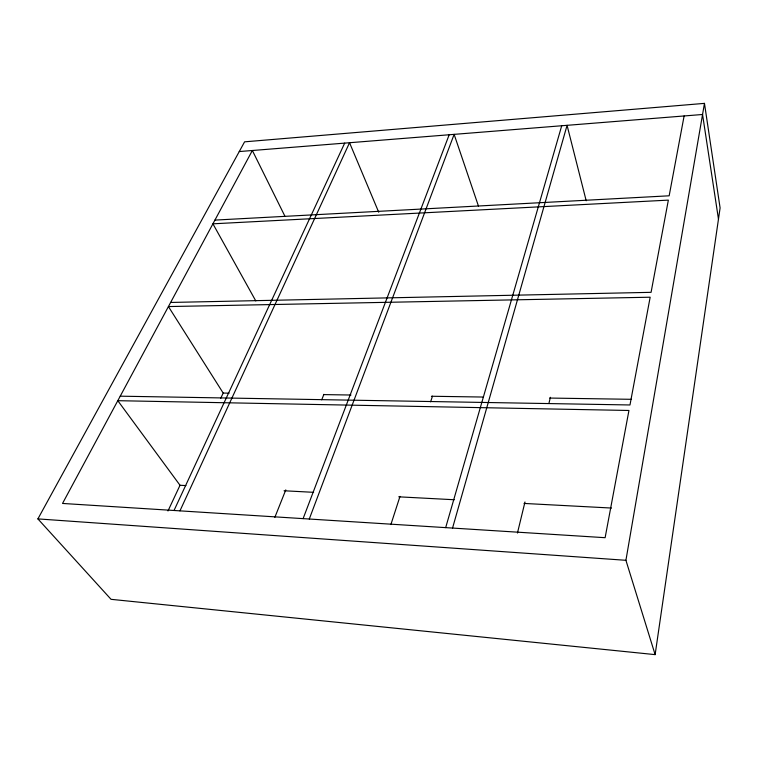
<?xml version="1.0" encoding="UTF-8"?>
<svg xmlns="http://www.w3.org/2000/svg" width="758" height="758" viewBox="0 0 758 758"><rect width="100%" height="100%" fill="white"/><g stroke="black" fill="none" stroke-linecap="round" stroke-linejoin="round"><path stroke-width="1.14" d="M655.13 654.628L720.1 207.929L704.466 103.372L244.588 141.831L37.9 518.898L111.047 599.322L655.13 654.628L625.918 560.304L704.466 103.372M684.114 115.965L669.162 195.801L214.931 220.095M517.449 533.035L524.981 501.976M549 403.057L550.403 397.306M452.554 528.061L567.069 125.326L586.199 200.775M445.676 527.625L561.716 125.752M390.882 524.564L399.997 496.405M430.629 401.816L432.458 396.188M309.283 519.022L454.127 134.365L478.44 206.024M303.105 518.633L449.181 134.753M274.841 517.354L285.794 489.886M321.714 399.817L323.903 394.331M179.959 510.854L349.542 142.731L378.725 212.24M174.027 510.485L344.691 143.12M167.982 510.977L180.016 485.272L117.803 400.688L628.95 410.476L605.121 537.697L62.535 503.445L252.357 150.501L284.781 215.926M220.682 398.414L223.193 393.061L168.418 306.564L650.165 297.212L629.983 404.971L120.228 396.178M239.263 151.553L702.552 114.486L718.47 219.119M170.635 302.451L651.075 292.332L668.357 200.121L212.922 223.818L255.797 300.935M223.193 393.061L229.106 393.156M323.761 394.605L350.973 395.022M431.425 396.254L483.481 397.05M549.73 398.064L631.367 399.314M180.016 485.272L185.928 485.584M284.051 490.767L313.604 492.321M398.717 496.822L454.279 499.749M524.034 503.435L611.516 508.05M37.9 518.898L625.918 560.304"/></g></svg>
